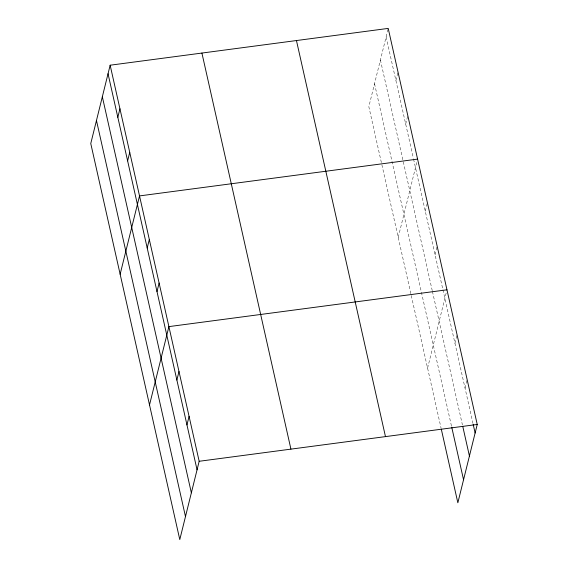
<?xml version="1.0" encoding="UTF-8"?>
<svg xmlns="http://www.w3.org/2000/svg" width="568" height="568" viewBox="0 0 568 568"><rect width="100%" height="100%" fill="white"/><g stroke="black" fill="none" stroke-linecap="round" stroke-linejoin="round"><path stroke-width="0.43" stroke-dasharray="2.84 2.13" d="M388.008 29.252L368.831 106.72L381.696 163.96M395.896 80.5L397.799 72.818M405.687 124.065L407.59 116.39M398.211 237.424L416.749 162.519M425.269 211.204L427.171 203.521M435.067 254.769L437.175 246.235M427.583 368.128L446.753 290.66M454.947 343.228L457.055 334.694M465.036 388.114L466.931 380.432M386.105 36.934L413.369 158.238M413.561 159.09L442.742 288.942M442.933 289.794L472.988 423.508M380.404 59.967L432.248 290.617M432.44 291.469L462.437 424.956M374.532 83.695L451.716 427.108M381.888 164.812L411.076 294.664M411.267 295.516L441.166 428.556"/><path stroke-width="0.85" d="M110.149 65.206L90.766 143.534L179.786 539.6L199.169 461.28L110.149 65.206L388.214 28.4L477.234 424.466L457.851 502.794L441.357 429.415M117.832 117.306L119.94 108.779M127.622 160.879L129.731 152.345M120.139 274.23L139.522 195.91L417.594 159.104M147.204 248.01L149.32 239.476M156.995 291.583L159.111 283.049M149.519 404.934L168.902 326.614L446.966 289.808M176.875 380.035L178.991 371.5M186.964 424.921L189.08 416.387M199.169 461.28L477.234 424.466M473.18 424.367L475.125 433.001M462.828 426.682L469.424 456.033M451.716 427.108L463.552 479.761M296.453 40.548L385.473 436.615M201.91 53.058L290.93 449.132M108.034 73.741L197.053 469.814M102.339 96.773L191.359 492.839M96.468 120.501L185.48 516.568"/></g></svg>
